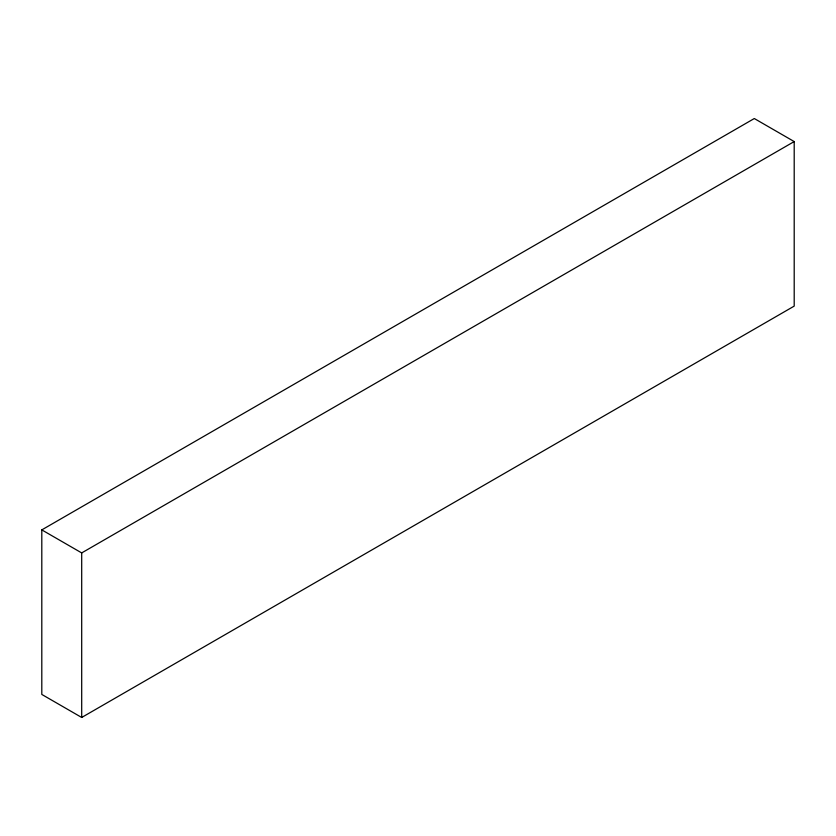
<?xml version="1.0" encoding="UTF-8"?>
<svg xmlns="http://www.w3.org/2000/svg" width="836" height="836" viewBox="0 0 836 836"><rect width="100%" height="100%" fill="white"/><g stroke="black" fill="none" stroke-linecap="round" stroke-linejoin="round"><path stroke-width="1.25" d="M41.8 529.888L754.302 118.534L794.2 141.566L794.2 306.112L81.698 717.466L41.8 694.434L41.8 529.888L81.698 552.92L794.2 141.566M81.698 552.92L81.698 717.466"/></g></svg>
